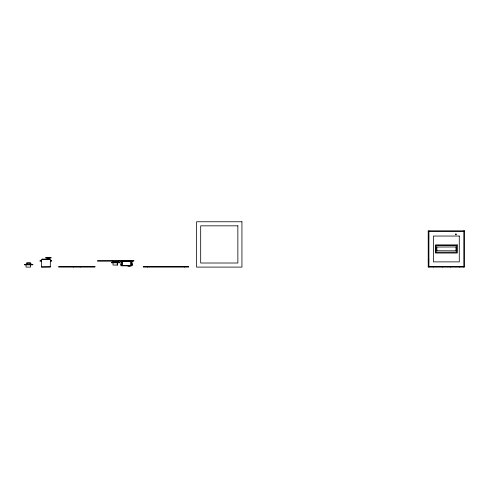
<?xml version="1.0" encoding="UTF-8"?>
<svg xmlns="http://www.w3.org/2000/svg" width="489" height="489" viewBox="0 0 489 489"><rect width="100%" height="100%" fill="white"/><g stroke="black" fill="none" stroke-linecap="round" stroke-linejoin="round"><path stroke-width="0.73" d="M456.775 252.183L436.145 252.183M131.095 265.692L131.083 261.328M41.412 260.637L39.939 260.386L41.296 260.295L41.296 260.637M132.458 264.243C131.669 261.749 132.103 262.868 132.232 261.273L120.893 261.273C121.168 262.544 121.388 262.349 120.667 264.243M120.746 264.28C122.372 264.201 120.422 265.136 120.844 265.802L132.232 265.808C133.216 265.087 130.257 264.396 132.452 264.262M436.084 252.104L436.121 245.612L456.775 245.612L456.805 252.128M122.03 265.692L122.14 261.273L122.085 265.796M122.256 261.499L131.034 261.285M436.879 250.814L436.879 246.976M436.94 247.037L456.048 246.976M30.569 262.434L26.785 262.483M41.412 266.872L50.33 266.902L41.522 267.098L41.296 261.205M428.223 231.505L464.495 231.505M428.223 236.04L428.902 236.04M428.223 238.082L428.902 238.082M436.94 250.753L456.048 250.82M45.666 257.52L51.1 257.52M45.666 257.972L51.1 257.972M46.92 258.767L49.841 258.767M42.036 259.109L50.355 259.109M41.302 259.616L50.367 259.616M428.223 259.842L428.902 259.842M50.251 260.637L51.7 260.337M39.939 261.205L41.412 261.205M50.251 261.205L51.724 261.205M428.223 261.884L428.902 261.884M122.256 265.582L131.064 265.778M428.223 266.419L464.495 266.419M51.638 260.301L50.367 260.295L50.367 260.637M50.312 266.89L50.367 261.205M463.81 230.826L463.81 267.098M459.281 266.419L459.281 267.098M455.98 247.037L455.98 250.753M450.436 266.419L450.436 267.098M442.276 266.419L442.276 267.098M433.437 266.419L433.437 267.098M428.902 230.826L428.902 267.098M184.542 266.419L184.542 267.098M147.366 266.419L147.366 267.098M130.869 261.499L130.869 265.582M119.053 260.521L119.053 261.205M118.008 262.428L118.008 261.523L113.246 261.523L113.246 262.428M117.556 262.789L117.556 265.056L113.02 265.056L113.02 262.789M117.213 263.131L117.213 265.056M117.103 261.523L117.103 262.428M114.157 261.523L114.157 262.428M112.25 260.521L112.25 261.205M80.196 266.419L80.196 267.098M73.393 266.419L73.393 267.098M42.714 259.109L42.714 259.616M31.027 264.47L31.027 263.559L26.265 263.559L26.265 264.47M30.569 264.83L30.569 267.098L26.039 267.098L26.039 264.83M30.116 263.559L30.116 264.47M27.17 263.559L27.17 264.47M131.828 263.663A2.72 2.72 0 0 1 131.382 265.038M130.71 265.741A2.72 2.72 0 0 1 127.513 265.741M128.625 260.863A2.72 2.72 0 0 1 129.597 260.863M131.241 261.847A2.72 2.72 0 0 1 131.7 262.703M455.956 233.968L455.559 234.194L455.956 234.873L456.347 234.647L455.956 233.968M241.939 221.761L196.602 221.761L196.602 267.098L241.939 267.098L241.939 221.761M237.862 225.839L200.686 225.839L200.686 263.015L237.862 263.015L237.862 225.839M464.495 230.826L428.223 230.826L428.223 267.098L464.495 267.098L464.495 230.826M459.281 236.04L433.437 236.04L433.437 261.884L459.281 261.884L459.281 236.04M457.239 244.879L435.479 244.879L435.479 253.039L457.239 253.039L457.239 244.879M133.784 260.521L97.519 260.521L97.519 261.205L133.784 261.205L133.784 260.521M119.823 262.428L111.431 262.428L111.431 262.789L119.823 262.789L119.823 262.428M32.836 264.47L24.45 264.47L24.45 264.83L32.836 264.83L32.836 264.47M94.927 266.419L58.656 266.419L58.656 267.098L94.927 267.098L94.927 266.419M188.626 266.419L143.289 266.419L143.289 267.098L188.626 267.098L188.626 266.419"/></g></svg>
